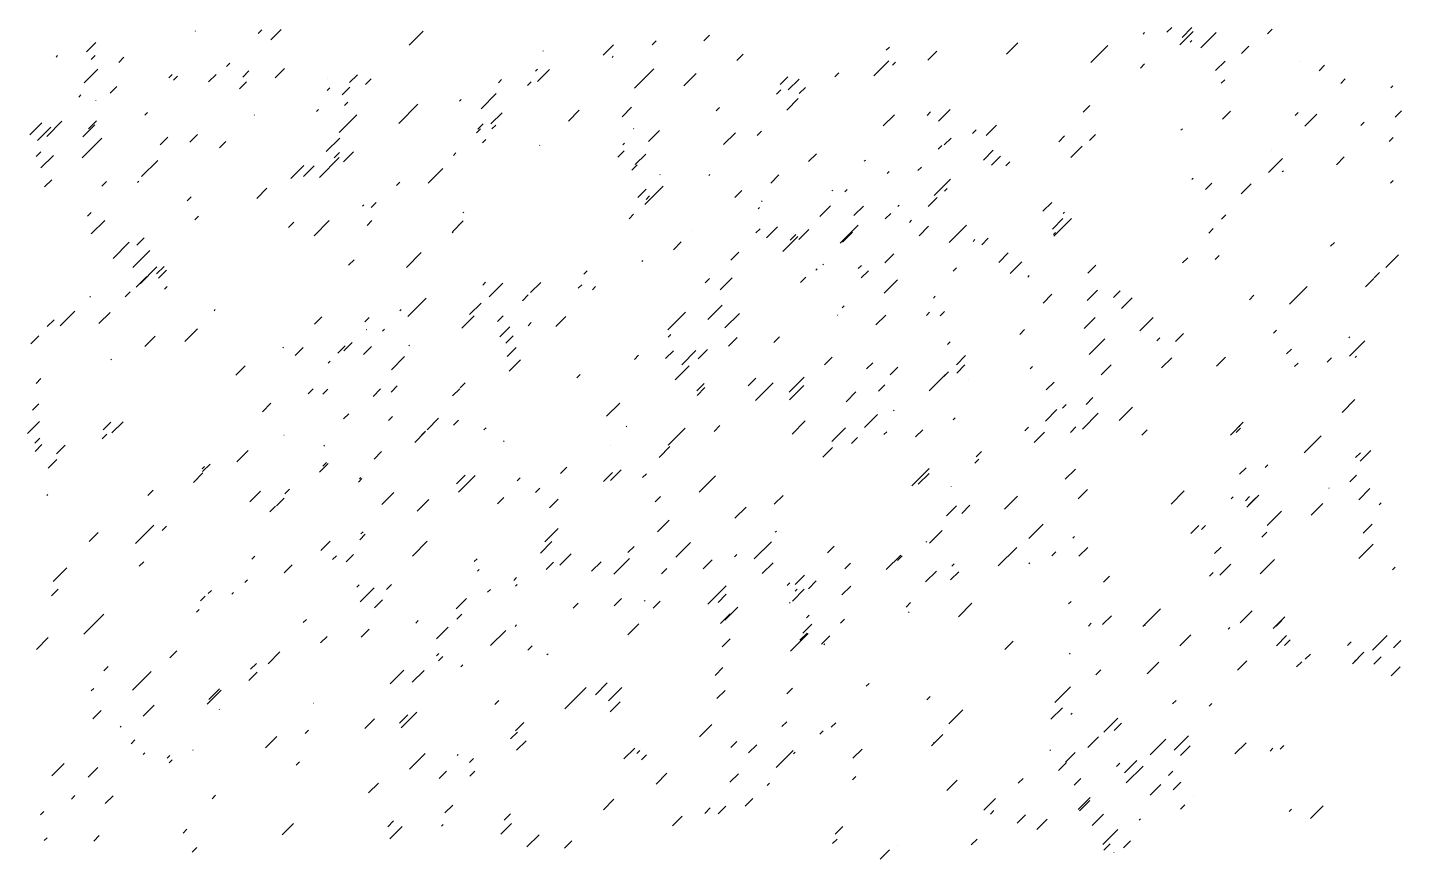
# Model space of a CAD drawing. Header units: millimetres. Extents: x -5080 to 169092, y -130394 to 7197.
# Drawn here: x 8503 to 14273, y -11945 to -8481 of the extents above; entities that cross this region are included whole.
import ezdxf

# ---------------------------------------------------------------- set-up
doc = ezdxf.new("R2010")
doc.units = ezdxf.units.MM
doc.header["$LTSCALE"] = 50
doc.layers.add('pio-Stipple', color=7, linetype='Continuous', lineweight=5)

# ---------------------------------------------------------------- blocks, each defined once
blk = doc.blocks.new('Group')
at = {"layer": 'pio-Stipple', "color": 7, "linetype": 'Continuous', "lineweight": 5, "transparency": 33554687}
for p, q in [((729.5, 16943.5), (727.3, 16941.3)), ((1007, 16947.5), (992.1, 16932.6)), ((1045.4, 16905.6), (1088.3, 16948.5)), ((1626.6, 16883.4), (1685.3, 16942.1)), ((2863.7, 16901.3), (2887.6, 16925.3)), ((4714.3, 16936.5), (4707.9, 16930)), ((4828.3, 16957.6), (4808.2, 16937.4)), ((4862.6, 16885.4), (4917.5, 16940.2)), ((4871.7, 16915.7), (4912.8, 16956.8)), ((4950.4, 16872.4), (5015.1, 16937.1)), ((5229.9, 16930.6), (5249.6, 16950.2)), ((271.4, 16856), (310.6, 16895.2)), ((2187.6, 16857.8), (2189.9, 16860.1)), ((2440.9, 16842), (2483.6, 16884.7)), ((2663.9, 16902.1), (2646.1, 16884.3)), ((3629.6, 16861.9), (3642.9, 16875.3)), ((3842.5, 16858.5), (3804, 16820.1)), ((4134.1, 16845), (4182, 16892.9)), ((4559.9, 16882.5), (4488, 16810.6)), ((4913.1, 16903.1), (4905.7, 16895.7)), ((5152.2, 16879.8), (5121.1, 16848.6)), ((150.3, 16839.6), (144.4, 16833.6)), ((291.6, 16823.6), (308.3, 16840.3)), ((428.8, 16833.4), (406.6, 16811.2)), ((858.7, 16793.3), (872.7, 16807.3)), ((2478.2, 16831.6), (2483.2, 16836.6)), ((3028.2, 16845.5), (3002.1, 16819.4)), ((3640.7, 16818), (3577.8, 16755.1)), ((3655.8, 16799.3), (3668.9, 16812.4)), ((4714.3, 16805.2), (4696.5, 16787.3)), ((5012, 16776.5), (5051.9, 16816.5)), ((5367.2, 16813.4), (5367.4, 16813.6)), ((5470.1, 16799), (5446.9, 16775.9)), ((318.9, 16782.8), (261.1, 16725)), ((631.7, 16760.8), (616.8, 16745.9)), ((652.8, 16752.7), (636.9, 16736.7)), ((815.3, 16760.7), (783.3, 16728.7)), ((927.3, 16749.1), (953.1, 16774.9)), ((1102.9, 16784.7), (1064, 16745.9)), ((1281.5, 16741.8), (1281.8, 16742)), ((1376.3, 16726.9), (1408.8, 16759.4)), ((1466.1, 16741.5), (1443.5, 16718.8)), ((2014.1, 16738.6), (2001.1, 16725.6)), ((2156.3, 16774.1), (2165.1, 16782.9)), ((2214.9, 16780.8), (2165.4, 16731.3)), ((2572.1, 16702.9), (2653.7, 16784.5)), ((2779.9, 16712.9), (2830.8, 16763.7)), ((3215.8, 16750.6), (3183.7, 16718.4)), ((3263.3, 16740.4), (3218.2, 16695.2)), ((3429.8, 16766.8), (3413.3, 16750.3)), ((5036.2, 16723.7), (5050.5, 16738)), ((5537.7, 16722.8), (5556.7, 16741.9)), ((248.2, 16675.1), (238.7, 16665.6)), ((370.3, 16682.5), (398.3, 16710.4)), ((913.2, 16699.6), (942.9, 16729.3)), ((1292.6, 16704.3), (1281.6, 16693.4)), ((1345.1, 16674.4), (1377.1, 16706.4)), ((1991.9, 16679.8), (1928.5, 16616.4)), ((2138.2, 16729.5), (2123.2, 16714.5)), ((3186.6, 16695.2), (3168.4, 16677)), ((3264.3, 16680.4), (3289.9, 16706)), ((5747.6, 16704.5), (5756.3, 16713.2)), ((310.8, 16651.9), (310, 16651.2)), ((1368.3, 16643.7), (1355, 16630.5)), ((1582.2, 16554.6), (1662.9, 16635.3)), ((1844.5, 16654.9), (1838.2, 16648.6)), ((2560, 16622.5), (2520.5, 16583)), ((2929.3, 16621.6), (2914.9, 16607.2)), ((3260.2, 16659.6), (3211.8, 16611.1)), ((4484.2, 16630.4), (4456, 16602.2)), ((168.5, 16564.7), (104.3, 16500.5)), ((279.5, 16532.1), (313, 16565.6)), ((527.7, 16600.4), (516.9, 16589.6)), ((975.7, 16589.4), (977.1, 16590.8)), ((1237.1, 16604.6), (1245.4, 16612.8)), ((1332.9, 16516.2), (1407.1, 16590.4)), ((2016.1, 16599.1), (1969.4, 16552.4)), ((2340, 16610.2), (2294.6, 16564.9)), ((3616.4, 16544.3), (3663.5, 16591.4)), ((3801.1, 16588.5), (3815.6, 16603)), ((3848.5, 16564.7), (3897.5, 16613.6)), ((5041.2, 16572.6), (5075, 16606.3)), ((5359.1, 16600.4), (5346.8, 16588.2)), ((5419.6, 16575), (5387.5, 16542.9)), ((5402.5, 16558.3), (5437.4, 16593.3)), ((5635.6, 16560), (5622, 16546.5)), ((5793, 16607.4), (5766.9, 16581.3)), ((83.7, 16557.7), (33.3, 16507.3)), ((122.1, 16538.5), (66, 16482.4)), ((255.3, 16498), (306.6, 16549.3)), ((737.6, 16508.3), (704.7, 16475.4)), ((1909.1, 16515.9), (1925.1, 16531.8)), ((1937.4, 16552.9), (1915.2, 16530.7)), ((1989.8, 16547.9), (1973.3, 16531.4)), ((2568, 16531.9), (2570, 16533.9)), ((2677, 16525.4), (2630.5, 16478.9)), ((2995.9, 16515.4), (2946.1, 16465.6)), ((3105.8, 16522.6), (3086.9, 16503.7)), ((4006.9, 16527.7), (3991.7, 16512.4)), ((4049.3, 16503.9), (4092.3, 16546.9)), ((4354, 16477.6), (4378.5, 16502.1)), ((4482.2, 16482.6), (4508.4, 16508.8)), ((4866.7, 16525.9), (4873.1, 16532.4)), ((336, 16493), (253.4, 16410.5)), ((580.2, 16464.5), (612.8, 16497.1)), ((856.7, 16479.1), (829.5, 16451.9)), ((1335, 16493), (1278.3, 16436.4)), ((1948.5, 16487.4), (1934.7, 16473.6)), ((2174.5, 16463.2), (2173.3, 16462)), ((2529.7, 16471.3), (2523.8, 16465.4)), ((3862.6, 16462.1), (3846.8, 16446.3)), ((3902, 16493.3), (3873.1, 16464.4)), ((4451.9, 16458.9), (4404.1, 16411.1)), ((5741.5, 16478.6), (5758.2, 16495.3)), ((79.7, 16435.8), (59.5, 16415.6)), ((132.2, 16420.6), (80.3, 16368.7)), ((502.5, 16331.5), (570.5, 16399.6)), ((1332.9, 16411.3), (1249.3, 16327.7)), ((1311.7, 16411), (1334.1, 16433.4)), ((1350.1, 16393), (1392, 16434.9)), ((1822.3, 16430.8), (1812.2, 16420.7)), ((2528.7, 16439.7), (2502.1, 16413.1)), ((2619.5, 16426.4), (2574.8, 16381.8)), ((3335.9, 16427.6), (3303.2, 16394.9)), ((3541.8, 16400.6), (3536.9, 16395.7)), ((4078.6, 16442.6), (4037.2, 16401.2)), ((4071.5, 16379.9), (4108.7, 16417)), ((4148.2, 16393.4), (4131.5, 16376.7)), ((5234.9, 16348.6), (5293.6, 16407.2)), ((5247.1, 16440), (5246.7, 16439.7)), ((5552.8, 16414.5), (5519.6, 16381.3)), ((1129.1, 16323.5), (1183.7, 16378.1)), ((1182.6, 16331.6), (1227.3, 16376.2)), ((1706.3, 16304.3), (1767.7, 16365.7)), ((2583.1, 16380.4), (2561.6, 16358.9)), ((2680, 16340.1), (2678.8, 16338.9)), ((2883.8, 16336.1), (2888.1, 16340.4)), ((3178.5, 16338.9), (3144.2, 16304.6)), ((3633.6, 16345.2), (3641.9, 16353.6)), ((3776.9, 16371.3), (3762.1, 16356.5)), ((5292.5, 16351.3), (5297.3, 16356.1)), ((126.1, 16318.6), (95.5, 16288)), ((355.1, 16310.8), (335.3, 16290.9)), ((491.4, 16311.9), (486.1, 16306.6)), ((1029.2, 16282.3), (986.8, 16239.8)), ((1573.1, 16293.8), (1586.8, 16307.6)), ((2621.5, 16279.2), (2586, 16243.7)), ((2693.1, 16291.3), (2616.3, 16214.5)), ((2993.8, 16243.6), (3023.2, 16272.9)), ((3401.5, 16271.6), (3404.6, 16274.7)), ((3455, 16267.6), (3464.8, 16277.5)), ((3830.3, 16251.8), (3899.4, 16320.8)), ((3874.7, 16270.6), (3885.8, 16281.7)), ((4912, 16319), (4917.5, 16324.5)), ((4970.6, 16277.7), (4996.1, 16303.3)), ((5161.3, 16300.5), (5119.5, 16258.7)), ((5746.5, 16303.9), (5757.4, 16314.8)), ((694.2, 16229.3), (711.3, 16246.4)), ((1429.8, 16207), (1436.2, 16213.5)), ((1466.1, 16202.1), (1487.1, 16223.1)), ((2635.6, 16250.2), (2620.7, 16235.3)), ((3105.8, 16227.1), (3107.9, 16229.2)), ((3805.1, 16206.2), (3843.3, 16244.4)), ((4287.4, 16186.1), (4324.3, 16222.9)), ((290.6, 16180.5), (275.4, 16165.4)), ((726.5, 16150.5), (741.8, 16165.9)), ((1855.6, 16182.7), (1851.7, 16178.8)), ((2549.8, 16154.7), (2568.3, 16173.2)), ((3096.7, 16201.9), (3091.8, 16196.9)), ((3351, 16163.8), (3395.6, 16208.4)), ((3493.3, 16167.8), (3533.5, 16208.1)), ((3625.5, 16154.7), (3648.1, 16177.3)), ((3684, 16211.9), (3678, 16205.9)), ((4326.8, 16111.4), (4371.5, 16156.1)), ((4407.5, 16156.1), (4333.4, 16081.9)), ((4377.2, 16181.7), (4372.6, 16177)), ((5055.3, 16170.5), (5037.1, 16152.3)), ((348.1, 16147.9), (291.4, 16091.3)), ((1119, 16117.3), (1141.5, 16139.8)), ((1227, 16083.3), (1290.7, 16147)), ((1470.1, 16147.2), (1449.2, 16126.3)), ((1807.2, 16095), (1811.6, 16099.4)), ((1808.2, 16100.3), (1853.4, 16145.5)), ((2813.2, 16105), (2812.8, 16104.7)), ((3081.6, 16095.1), (3099.4, 16112.9)), ((3126, 16074.2), (3173, 16121.2)), ((3262.2, 16067.2), (3304.6, 16109.6)), ((3435.8, 16052.1), (3511.6, 16127.9)), ((3488.3, 16098.7), (3445.7, 16056.1)), ((3726.4, 16139.4), (3735.6, 16148.7)), ((3807.1, 16122.8), (3767.4, 16083.1)), ((3893.9, 16055), (3966.3, 16127.4)), ((4339.9, 16096.9), (4332.2, 16089.1)), ((5002.8, 16113), (4984.3, 16094.4)), ((451, 16056.2), (383, 15988.2)), ((513.6, 16074.6), (482.2, 16043.2)), ((2736.5, 16024.6), (2769, 16057.1)), ((3195.6, 16017.7), (3258.7, 16080.7)), ((3250.1, 16088.7), (3226.5, 16065.1)), ((3993.8, 16059.7), (4001.3, 16067.2)), ((4057.4, 16072.5), (4030.6, 16045.7)), ((5511.4, 16055.5), (5495.4, 16039.5)), ((537.8, 16021.9), (465.5, 15949.6)), ((1395.5, 15982.8), (1372, 15959.4)), ((1677, 16012.8), (1614.7, 15950.5)), ((3011, 16014), (2977.3, 15980.3)), ((3661.8, 16007.9), (3622.8, 15968.9)), ((4101.8, 15971.3), (4141.7, 16011.2)), ((4873.7, 15969), (4895.7, 15991.1)), ((5009.9, 15983.1), (5027.6, 16000.8)), ((5779.8, 16002.8), (5727.2, 15950.2)), ((496.4, 15881.4), (567.2, 15952.3)), ((565, 15922.7), (597, 15954.7)), ((574.1, 15905.6), (606.7, 15938.2)), ((2373.2, 15936.4), (2359, 15922.2)), ((2607.3, 15978.9), (2603.3, 15974.9)), ((3339.9, 15944.5), (3334.1, 15938.8)), ((3363.1, 15960.8), (3366.1, 15963.7)), ((3525.6, 15958.6), (3512.1, 15945.1)), ((3524.6, 15906.5), (3554.2, 15936.1)), ((3911, 15934.7), (3924.9, 15948.6)), ((4150.2, 15924.7), (4198.6, 15973.2)), ((4509.4, 15959.5), (4475.6, 15925.7)), ((5701.1, 15929.3), (5677.8, 15906)), ((480.2, 15867.3), (525.1, 15912.2)), ((610.4, 15870.8), (598.2, 15858.6)), ((1947.4, 15888), (1935.9, 15876.4)), ((1962.5, 15827), (2019.7, 15884.2)), ((2179.5, 15887.6), (2136.2, 15844.3)), ((2351, 15877.8), (2336.3, 15863.1)), ((2395.4, 15855.9), (2409.2, 15869.6)), ((2886.8, 15904), (2868.9, 15886.1)), ((2932.3, 15856.2), (2982, 15905.9)), ((3291.5, 15909.1), (3268.9, 15886.5)), ((3676.9, 15898.7), (3620.5, 15842.2)), ((4229.9, 15916.3), (4223.5, 15909.9)), ((5397.4, 15870.5), (5322.7, 15795.8)), ((5641.6, 15869.3), (5676.6, 15904.4)), ((288.5, 15827.5), (286, 15825)), ((455, 15847.6), (434.3, 15826.9)), ((1698.2, 15821.1), (1621.2, 15744.1)), ((2101.8, 15810.6), (2126.2, 15835.1)), ((3827.3, 15821.6), (3835.5, 15829.8)), ((4324.7, 15837.3), (4288.2, 15800.8)), ((4473.1, 15810.8), (4516.6, 15854.4)), ((4612.3, 15852.6), (4583.3, 15823.6)), ((4661.8, 15822), (4617.6, 15777.8)), ((5154.2, 15814.6), (5173.5, 15833.8)), ((222.9, 15766.6), (160.8, 15704.5)), ((370.3, 15761.5), (323.3, 15714.5)), ((812.2, 15773), (807.3, 15768.1)), ((1593.2, 15774), (1587.4, 15768.2)), ((1928.2, 15800), (1880.2, 15752)), ((2786.9, 15762.5), (2712.2, 15687.7)), ((2940.3, 15791.8), (2880.1, 15731.5)), ((3013, 15757.5), (2951.9, 15696.4)), ((3426.7, 15750.8), (3424.3, 15748.5)), ((3443.8, 15780.2), (3453, 15789.3)), ((3798, 15749), (3810.7, 15761.7)), ((3855.5, 15747), (3874, 15765.4)), ((135.1, 15730.4), (106.6, 15701.9)), ((1259.2, 15742.5), (1228.4, 15711.7)), ((1458, 15740.6), (1439.7, 15722.3)), ((1847.5, 15695.8), (1898.8, 15747.1)), ((1996.8, 15723.8), (2020.3, 15747.2)), ((2006.9, 15658.5), (2049.1, 15700.7)), ((2139.1, 15718.5), (2126.3, 15705.7)), ((2242, 15702.8), (2283.7, 15744.4)), ((3586.1, 15708.8), (3627.7, 15750.4)), ((4506.4, 15739.5), (4460.6, 15693.7)), ((4750.6, 15740.3), (4694, 15683.7)), ((38.3, 15630.1), (70.6, 15662.4)), ((559.9, 15661.7), (516.6, 15618.3)), ((737.5, 15691.9), (684.7, 15639)), ((1352.1, 15600.7), (1386.6, 15635.3)), ((1447.9, 15690.3), (1445.9, 15688.3)), ((1514.5, 15682.3), (1523.3, 15691.1)), ((2063.4, 15662.8), (2032.5, 15631.9)), ((2725.4, 15668), (2714.3, 15656.9)), ((2967.6, 15619.9), (3003.4, 15655.8)), ((3181.5, 15658.8), (3157.8, 15635.2)), ((3897.9, 15637.8), (3886.8, 15626.7)), ((4190.5, 15669.2), (4210.6, 15689.3)), ((4482.1, 15584.9), (4547.4, 15650.1)), ((4765.7, 15642), (4777.7, 15654.1)), ((4877.7, 15672.8), (4843.8, 15639)), ((5268.2, 15687.1), (5255, 15673.9)), ((5571.9, 15655), (5576.3, 15659.4)), ((5638.5, 15641.5), (5574.1, 15577)), ((1098.8, 15615.6), (1096.2, 15613.1)), ((1148.2, 15580.5), (1181.2, 15613.5)), ((1326.8, 15590.6), (1357.8, 15621.6)), ((1468.1, 15618.3), (1435.1, 15585.3)), ((1625.5, 15621.7), (1628.1, 15624.3)), ((2075.5, 15614.4), (2037.3, 15576.1)), ((2572, 15564.3), (2589.3, 15581.6)), ((2703.2, 15567.4), (2736, 15600.2)), ((2830.3, 15601.1), (2770.8, 15541.5)), ((2878.8, 15605.3), (2840.2, 15566.8)), ((3924.1, 15541.4), (3962.8, 15580)), ((5330.8, 15607.4), (5310.3, 15587)), ((5598.2, 15572.3), (5603.5, 15577.6)), ((376.3, 15565.2), (373.2, 15562)), ((898, 15498), (937.5, 15537.5)), ((1294.5, 15556.1), (1286.1, 15547.6)), ((1607.3, 15575.9), (1551.6, 15520.1)), ((2093.7, 15562.7), (2046, 15515)), ((2743.5, 15478.8), (2801.9, 15537.1)), ((3370.2, 15541.2), (3402.1, 15573.1)), ((3573, 15549.8), (3547, 15523.8)), ((3645.6, 15499.9), (3677.4, 15531.6)), ((3959.5, 15540.7), (3925.1, 15506.4)), ((4233.9, 15524.9), (4243.5, 15534.5)), ((4574, 15541.7), (4532, 15499.7)), ((4828.2, 15570.8), (4785.8, 15528.4)), ((5015.9, 15535.3), (5054.2, 15573.5)), ((5343.9, 15534), (5358.8, 15548.9)), ((5499.3, 15570.1), (5481.4, 15552.2)), ((79.6, 15483.3), (59.7, 15463.5)), ((1861.6, 15466.1), (1839.7, 15444.1)), ((2329.8, 15486.6), (2343.6, 15500.4)), ((2864.6, 15462.9), (2833.7, 15432)), ((3049.3, 15452.5), (3082.1, 15485.2)), ((3080.6, 15391.1), (3155.2, 15465.8)), ((3285.4, 15490.1), (3221.8, 15426.5)), ((3877.7, 15500.2), (3809.9, 15432.4)), ((3870.7, 15492.8), (3890.3, 15512.4)), ((3973.6, 15478.4), (3973.5, 15478.3)), ((4333.8, 15469), (4301.3, 15436.5)), ((1222.9, 15439.9), (1202.3, 15419.3)), ((1264.3, 15418), (1285, 15438.8)), ((1475.1, 15409), (1506.5, 15440.3)), ((1550.8, 15427.2), (1576.2, 15452.5)), ((1838.4, 15440.9), (1808, 15410.5)), ((2835.4, 15413.2), (2867.8, 15445.6)), ((3222.8, 15394.1), (3283.7, 15454.9)), ((3502.3, 15427.5), (3461.2, 15386.4)), ((3597.2, 15431.2), (3623.6, 15457.6)), ((71.5, 15377.3), (44.8, 15350.6)), ((1010, 15344.4), (1045.3, 15379.7)), ((2454.9, 15325.4), (2510.2, 15380.6)), ((3662.8, 15351.3), (3660.3, 15348.8)), ((4298.5, 15305.3), (4346.3, 15353.1)), ((4370.1, 15359.4), (4385.4, 15374.7)), ((4497.3, 15403.5), (4468.6, 15374.8)), ((4663.8, 15363.9), (4607.6, 15307.8)), ((5543.7, 15341.5), (5597.5, 15395.4)), ((74.6, 15303.5), (23.6, 15252.5)), ((342, 15268.7), (373.4, 15300.2)), ((378.3, 15255.7), (424.9, 15302.3)), ((1372.2, 15336), (1350.8, 15314.6)), ((1556.9, 15324.9), (1540, 15308)), ((1701.2, 15269), (1749.1, 15316.9)), ((1812.2, 15287.9), (1832.9, 15308.6)), ((3233.9, 15250.7), (3288.7, 15305.6)), ((3537.6, 15278), (3592.9, 15333.3)), ((3911, 15311), (3918.7, 15318.6)), ((4452.9, 15270.9), (4519.8, 15337.9)), ((5074.4, 15246.7), (5128.7, 15300.9)), ((75.6, 15234), (54.1, 15212.5)), ((357.1, 15250.2), (337, 15230.1)), ((1100.8, 15246.3), (1100.1, 15245.7)), ((1692.1, 15258), (1650, 15215.9)), ((1678, 15245.5), (1695.3, 15262.8)), ((1949.4, 15277.5), (1940.3, 15268.4)), ((2537.7, 15280.7), (2540.6, 15283.6)), ((2784.9, 15276.1), (2713.3, 15204.5)), ((2907, 15261.7), (2931.3, 15286)), ((3401.4, 15219.5), (3458.4, 15276.5)), ((3508.4, 15236), (3482.9, 15210.5)), ((3631.5, 15260.4), (3619.8, 15248.6)), ((3752.6, 15238.4), (3783.3, 15269.1)), ((4210.7, 15264.6), (4226.4, 15280.3)), ((4293.4, 15258.9), (4250.4, 15215.9)), ((4402.4, 15257.6), (4425.2, 15280.4)), ((4724.3, 15268.4), (4702.5, 15246.6)), ((5116.8, 15275.4), (5098.9, 15257.5)), ((5110.8, 15281.7), (5115.5, 15286.4)), ((5384.2, 15172.1), (5455.7, 15243.6)), ((56.4, 15178.1), (84.5, 15206.2)), ((145.2, 15167.1), (181.7, 15203.6)), ((902, 15134.6), (949.5, 15182.1)), ((1271.3, 15203.9), (1267.7, 15200.3)), ((1479.2, 15145.7), (1510.3, 15176.8)), ((2025.1, 15222.1), (2023, 15220)), ((2473.1, 15201.9), (2472.3, 15201.2)), ((2675.9, 15152.8), (2721.1, 15198)), ((3363.1, 15153.8), (3403.1, 15193.8)), ((4006.9, 15155.7), (4028.8, 15177.6)), ((5664.7, 15181.3), (5619.7, 15136.3)), ((146.2, 15144.1), (109.9, 15107.7)), ((790, 15124.9), (758.6, 15093.5)), ((1286.4, 15127), (1249.6, 15090.1)), ((1264.2, 15116.3), (1278.7, 15130.8)), ((4001.8, 15128.4), (4018.4, 15145)), ((5231.8, 15122.1), (5219.8, 15110.1)), ((5620.3, 15172.4), (5600.2, 15152.2)), ((720.4, 15047.8), (760, 15087.5)), ((756.7, 15104.1), (766.4, 15113.8)), ((1427.7, 15063.6), (1413.3, 15049.2)), ((1422.7, 15067.7), (1417.6, 15062.7)), ((1825.3, 15041.8), (1860.9, 15077.4)), ((1904, 15077.3), (1833.5, 15006.8)), ((2091.7, 15066.6), (2079.5, 15054.5)), ((2288.4, 15111.9), (2261.8, 15085.3)), ((2442.8, 15051), (2480.6, 15088.8)), ((2472.1, 15055.9), (2516.8, 15100.7)), ((2606.3, 15067.8), (2622.4, 15083.9)), ((2912, 15075.4), (2843.9, 15007.3)), ((3737.4, 15033.8), (3809, 15105.4)), ((3809.1, 15085.6), (3764, 15040.5)), ((4381.2, 15061.1), (4423.6, 15103.5)), ((5112.8, 15082), (5140.2, 15109.4)), ((5604.2, 15078.5), (5576.1, 15050.5)), ((550.8, 15015.1), (528.5, 14992.8)), ((957.5, 14966.1), (1002.6, 15011.2)), ((1103.8, 14999.2), (1124.1, 15019.5)), ((1511.4, 14955), (1562.3, 15005.8)), ((2175.4, 15024.2), (2157.2, 15005.9)), ((3901.9, 15029.4), (3902.6, 15030)), ((4434.7, 14978.3), (4473.9, 15017.5)), ((4880.7, 15011.9), (4825.6, 14956.8)), ((5487.1, 15022.3), (5489.3, 15024.5)), ((5613.3, 14975.2), (5660.2, 15022.2)), ((108.9, 14997), (104.4, 14992.6)), ((1041.2, 14924.7), (1065.1, 14948.6)), ((1069.5, 14950), (1101.4, 14981.8)), ((1708.2, 14975.6), (1659.9, 14927.3)), ((1997.8, 14957.9), (2023.8, 14983.9)), ((2214.8, 14940.9), (2251.2, 14977.3)), ((2682, 14988.8), (2659, 14965.8)), ((3041.2, 14944.3), (2994.1, 14897.3)), ((3159.2, 14956), (3195.9, 14992.6)), ((3882.7, 14906.8), (3925, 14949.1)), ((3946.3, 14917.6), (3980.3, 14951.5)), ((4125.9, 14936), (4180, 14990.1)), ((5085.5, 14986.9), (5077.3, 14978.7)), ((5138, 14971), (5155.2, 14988.2)), ((5143, 14944), (5193.4, 14994.4)), ((5181.4, 14982.7), (5150.9, 14952.1)), ((5461.9, 14959.3), (5413.4, 14910.8)), ((5699, 14953.8), (5707.6, 14962.4)), ((2718.3, 14889.7), (2668.8, 14840.3)), ((5228.8, 14866.4), (5289.5, 14927.1)), ((282.4, 14799.7), (320.3, 14837.6)), ((477.2, 14790.7), (554.4, 14867.9)), ((589.2, 14846), (607, 14863.8)), ((1441.8, 14830.3), (1418.5, 14807)), ((1432.7, 14840.6), (1423.4, 14831.3)), ((2195.6, 14797.7), (2252.5, 14854.6)), ((3163.3, 14838.7), (3168.1, 14843.5)), ((3864.6, 14846.4), (3811, 14792.8)), ((4228.8, 14812.8), (4288.3, 14872.3)), ((4907.9, 14832.9), (4941.3, 14866.3)), ((4969.5, 14866.7), (4952.5, 14849.8)), ((5227.8, 14838.4), (5206.9, 14817.6)), ((5631.4, 14834), (5669.3, 14871.9)), ((1294.5, 14801), (1255.5, 14762)), ((1639.6, 14738.2), (1702.3, 14800.9)), ((2225.8, 14799), (2177.1, 14750.2)), ((2544.7, 14753.2), (2570.3, 14778.8)), ((2745.5, 14734.1), (2807.5, 14796.1)), ((3147.1, 14798.9), (3075.4, 14727.1)), ((3383.2, 14752.1), (3410.6, 14779.5)), ((3800, 14800.3), (3796, 14796.3)), ((4099.7, 14696.9), (4177.3, 14774.5)), ((4413.5, 14813.5), (4419.9, 14819.9)), ((4438.7, 14738.2), (4475.4, 14774.9)), ((5035.1, 14775.8), (5008.3, 14749.1)), ((5613.2, 14728.1), (5674.1, 14788.9)), ((511.5, 14714.4), (492.6, 14695.6)), ((978.7, 14738.7), (966, 14726)), ((1304.6, 14723.8), (1320.7, 14739.9)), ((1361.1, 14713.9), (1392.7, 14745.5)), ((1912, 14727.5), (1899.8, 14715.3)), ((2201.6, 14682.6), (2232.2, 14713.2)), ((2306.6, 14747.6), (2259.4, 14700.4)), ((2392.3, 14674.5), (2431.8, 14714)), ((2551.8, 14728.2), (2486.1, 14662.5)), ((2898.9, 14723.3), (2860.6, 14685)), ((2991.7, 14735.8), (3001.4, 14745.5)), ((3690, 14742.4), (3629.3, 14681.7)), ((3676.9, 14719.8), (3696.1, 14739.1)), ((4341.8, 14756.8), (4324.7, 14739.7)), ((5259.1, 14724.2), (5199.1, 14664.3)), ((131, 14631.1), (189.2, 14689.3)), ((1135.1, 14701.2), (1101.8, 14667.9)), ((1920.1, 14682.2), (1912.9, 14675)), ((2708.2, 14686.1), (2685.9, 14663.8)), ((3154.2, 14710.2), (3109, 14665)), ((3247, 14618.9), (3286.7, 14658.7)), ((3454.9, 14684.5), (3479.1, 14708.8)), ((3794.9, 14630.1), (3840.5, 14675.7)), ((3899.9, 14638.3), (3934.1, 14672.5)), ((3914, 14705.4), (3904.9, 14696.3)), ((4231.8, 14709.5), (4227.9, 14705.5)), ((5002.8, 14669), (4987.3, 14653.5)), ((5076.4, 14704.1), (5030.3, 14658)), ((5765.6, 14691.2), (5755.2, 14680.8)), ((125, 14571.5), (152.3, 14598.8)), ((947.4, 14638.8), (936.7, 14628.1)), ((1415.6, 14617.6), (1406, 14608.1)), ((1420.6, 14546.5), (1479.3, 14605.2)), ((1551.8, 14619.5), (1530.8, 14598.5)), ((1955.4, 14586.5), (1967.1, 14598.2)), ((2065.4, 14636), (2077.5, 14648.1)), ((2079.5, 14619.6), (2072.1, 14612.2)), ((2879.7, 14536.4), (2957.4, 14614.1)), ((3213.7, 14614.8), (3224.5, 14625.5)), ((3285.3, 14599.1), (3235.3, 14549.1)), ((3247, 14590.5), (3255.3, 14598.8)), ((3335.8, 14634.5), (3302.6, 14601.2)), ((3480.1, 14612.4), (3443.2, 14575.5)), ((4566.8, 14653.7), (4542.1, 14629)), ((749.6, 14550.3), (769.9, 14570.5)), ((782.9, 14581.5), (795.9, 14594.5)), ((881.8, 14578.4), (888.7, 14585.3)), ((1481.1, 14521.1), (1514.7, 14554.7)), ((1866.6, 14559.8), (1823.4, 14516.6)), ((2335.8, 14540.8), (2314.5, 14519.5)), ((2487.2, 14530.1), (2518.1, 14561)), ((2613.3, 14549.1), (2616.9, 14552.6)), ((2679.9, 14548.8), (2650.6, 14519.5)), ((2923.1, 14544.2), (2956.9, 14578.1)), ((3225.8, 14544), (3222.6, 14540.8)), ((3731.3, 14542.9), (3713, 14524.5)), ((3932.1, 14483.9), (3988.8, 14540.6)), ((4395.3, 14538.1), (4405.2, 14548)), ((343.9, 14494.1), (260, 14410.2)), ((744.5, 14514.7), (733.1, 14503.2)), ((1826.2, 14473.5), (1847, 14494.2)), ((2974.5, 14496.4), (2933.4, 14455.2)), ((3006.8, 14524.4), (2951.3, 14468.9)), ((3305.5, 14490.5), (3294.1, 14479.1)), ((3725.3, 14504.6), (3722.3, 14501.6)), ((4574.9, 14488.2), (4537.2, 14450.5)), ((4780.8, 14517.3), (4706.8, 14443.3)), ((5114.8, 14457.7), (5165.8, 14508.8)), ((5302.4, 14483), (5254.1, 14434.7)), ((1194.6, 14472.3), (1181.3, 14459)), ((1458.9, 14431.8), (1425.2, 14398)), ((1653.7, 14457.3), (1663.9, 14467.5)), ((1741.5, 14391), (1789.9, 14439.4)), ((2032.1, 14426.5), (1967.9, 14362.3)), ((2077.5, 14449.1), (2070.8, 14442.4)), ((2544.7, 14408.2), (2590.1, 14453.6)), ((3279.3, 14414.2), (3317, 14451.9)), ((3453.8, 14473.2), (3436.8, 14456.2)), ((4478, 14444.3), (4489.9, 14456.2)), ((4716.2, 14446.2), (4716.6, 14446.6)), ((5071.4, 14438), (5064.7, 14431.4)), ((5290.3, 14468.2), (5266.7, 14444.6)), ((110.8, 14396.4), (61.1, 14346.7)), ((1254.1, 14373.8), (1281.3, 14401)), ((2973.5, 14390.3), (2940.6, 14357.3)), ((3227.8, 14339.7), (3302.1, 14414)), ((3267.2, 14384.9), (3297.4, 14415.1)), ((3357, 14368.7), (3392.2, 14404)), ((3371.1, 14369.4), (3367.6, 14365.9)), ((4162.2, 14381.3), (4127, 14346.1)), ((4907.9, 14408.3), (4861.5, 14361.9)), ((5310.5, 14404.4), (5267.9, 14361.8)), ((5301.4, 14362.7), (5325.2, 14386.4)), ((5340.8, 14368.4), (5340.4, 14368)), ((5566.8, 14362.5), (5582.1, 14377.8)), ((5671.7, 14343.6), (5732.9, 14404.8)), ((5759.5, 14353.6), (5790.2, 14384.2)), ((650.7, 14341), (621.3, 14311.6)), ((1083.6, 14336.7), (1033.5, 14286.7)), ((1750.6, 14330), (1740.6, 14320)), ((1767.7, 14316.9), (1749.5, 14298.7)), ((2142.1, 14361.3), (2124.9, 14344.1)), ((2209.7, 14328), (2204.8, 14323.2)), ((4398.3, 14327.1), (4402.1, 14330.9)), ((5410.4, 14326.9), (5388.6, 14305.1)), ((5635.4, 14334.7), (5586.7, 14286)), ((5708.1, 14315.7), (5676.4, 14284)), ((343.9, 14256.6), (362, 14274.7)), ((542.7, 14253.9), (464.6, 14175.8)), ((987.7, 14251), (953.3, 14216.6)), ((960.5, 14263.7), (984.7, 14287.9)), ((1604.2, 14260.1), (1546.8, 14202.7)), ((1689, 14258.1), (1639.5, 14208.6)), ((1851.5, 14281.6), (1842.6, 14272.8)), ((2911, 14237.5), (2943.8, 14270.3)), ((4509.3, 14239.4), (4530.3, 14260.4)), ((4773.7, 14293.4), (4724.5, 14244.3)), ((5103.6, 14258.8), (5143, 14298.2)), ((5351.9, 14272.8), (5374.1, 14295)), ((5588, 14287.8), (5601.3, 14301.1)), ((5749.4, 14235.5), (5787.2, 14273.3)), ((2457.9, 14205.6), (2408.1, 14155.8)), ((3545.7, 14191.9), (3557.6, 14203.9)), ((301.5, 14182.7), (291.4, 14172.6)), ((777.8, 14116.7), (836.7, 14175.5)), ((784.9, 14135.6), (830.2, 14180.9)), ((2280.3, 14097.5), (2368.9, 14186.1)), ((2519.4, 14186.4), (2463.7, 14130.7)), ((2918, 14139.8), (2952.6, 14174.3)), ((3211.7, 14159.8), (3235.3, 14183.5)), ((3814.1, 14149.3), (3799.4, 14134.7)), ((4337.8, 14123.7), (4403.4, 14189.3)), ((332.8, 14090.7), (297.9, 14055.8)), ((555.8, 14112.8), (509.6, 14066.6)), ((830.3, 14096), (828.6, 14094.3)), ((1223.8, 14121.2), (1224, 14121.4)), ((1658.7, 14083.4), (1592.5, 14017.2)), ((1985.7, 14115.3), (2002.5, 14132.2)), ((2512.4, 14127), (2470.4, 14085.1)), ((3891.8, 14033.9), (3950.6, 14092.7)), ((4369, 14101.7), (4321, 14053.7)), ((4404.4, 14073.9), (4409.7, 14079.2)), ((4831.2, 14117.4), (4846.1, 14132.2)), ((4996.7, 14119.1), (4985.7, 14108.2)), ((416.6, 14024.3), (412.6, 14020.4)), ((1439.7, 14014.8), (1480.2, 14055.2)), ((1620.4, 14071.5), (1585.2, 14036.4)), ((2072.4, 14004.6), (2108.3, 14040.4)), ((2845.4, 13979.5), (2897.1, 14031.2)), ((3191.5, 14022.5), (3211.8, 14042.8)), ((3398.3, 14019.5), (3417.3, 14038.4)), ((4543.6, 13999.6), (4602.5, 14058.5)), ((4587, 14006.5), (4617.2, 14036.8)), ((458.9, 13950.8), (474.7, 13966.6)), ((1070.4, 13981.6), (1022.8, 13933.9)), ((1189.5, 13993.2), (1204, 14007.7)), ((2080.5, 13999), (2052.1, 13970.5)), ((2077.5, 13923.8), (2116.8, 13963.1)), ((3365, 14005.1), (3350.6, 13990.7)), ((3819.1, 13941.9), (3866.8, 13989.6)), ((4520.4, 13979.7), (4475.7, 13935)), ((4802.9, 13969.5), (4737.8, 13904.3)), ((4838.2, 13923.8), (4898.5, 13984.1)), ((509.4, 13905.3), (515.8, 13911.7)), ((719.3, 13924.4), (717.3, 13922.4)), ((1627.4, 13843.2), (1693.1, 13908.9)), ((1828.2, 13901.3), (1831.6, 13904.7)), ((2527.5, 13886.6), (2573.3, 13932.3)), ((2595.1, 13922.4), (2581.8, 13909)), ((2977.5, 13934.7), (3002.6, 13959.7)), ((3051.2, 13911.7), (3086.1, 13946.6)), ((3238.9, 13922), (3167, 13850.2)), ((3247, 13915.3), (3239.5, 13907.9)), ((3489.1, 13889.5), (3528, 13928.4)), ((3827.2, 13952.8), (3830.7, 13956.2)), ((4319.6, 13924.4), (4316.8, 13921.7)), ((4422.5, 13913.9), (4381.6, 13873)), ((4864.5, 13900.5), (4905.2, 13941.2)), ((5140, 13954.3), (5093.5, 13907.8)), ((5253, 13931.5), (5240.8, 13919.3)), ((5283.2, 13927.6), (5298.6, 13943)), ((125.9, 13815.9), (178.1, 13868.1)), ((278.3, 13809.9), (319.2, 13850.7)), ((621.4, 13901.1), (610.5, 13890.2)), ((630.5, 13883), (618.5, 13871)), ((1165.3, 13874.9), (1151.6, 13861.2)), ((1895.8, 13888), (1879.3, 13871.4)), ((2602.2, 13883.3), (2622.6, 13903.7)), ((4386.2, 13871.6), (4353.2, 13838.6)), ((4610.2, 13868.9), (4596.6, 13855.3)), ((4630.4, 13829), (4681.4, 13880)), ((4637.4, 13786.6), (4707.6, 13856.8)), ((1751.5, 13804.6), (1782.9, 13836)), ((1880.7, 13814.6), (1902.2, 13836.1)), ((2662.7, 13781.5), (2708.1, 13826.9)), ((2972.5, 13788.6), (3008.5, 13824.6)), ((3487.1, 13798.5), (3501.1, 13812.5)), ((3927.1, 13797.9), (3883.5, 13754.3)), ((4204.5, 13805.3), (4184, 13784.7)), ((4418.5, 13777.3), (4446.2, 13805.1)), ((4814, 13816.7), (4833.4, 13836.1)), ((4866.5, 13789.9), (4833.6, 13757)), ((222.8, 13732.7), (208, 13717.9)), ((383.2, 13732.4), (350.1, 13699.3)), ((799, 13719.7), (813.4, 13734.1)), ((1497.2, 13785.7), (1455.4, 13743.9)), ((3129.9, 13775.2), (3139.5, 13784.8)), ((4782.7, 13779.8), (4737, 13734.1)), ((1809, 13693.1), (1776.6, 13660.6)), ((2441.7, 13673.6), (2486.1, 13718)), ((2890.7, 13681.1), (2867.1, 13657.5)), ((2955.3, 13689), (2923.1, 13656.8)), ((3069.4, 13720.4), (3037.4, 13688.4)), ((4088.5, 13721.2), (4038.7, 13671.4)), ((4486.1, 13725.2), (4434.7, 13673.8)), ((4440.7, 13668.5), (4484.3, 13712.2)), ((4864.5, 13675.4), (4883, 13693.9)), ((4919, 13727.7), (4919.2, 13727.9)), ((5330.6, 13675.2), (5321.5, 13666)), ((5410.4, 13636.2), (5464, 13689.8)), ((91.6, 13666), (77.7, 13652)), ((1092.6, 13568.5), (1140.4, 13616.4)), ((1560.8, 13626.6), (1536.3, 13602.1)), ((2055.2, 13616.3), (2010.6, 13571.6)), ((2025, 13630), (2051.8, 13656.8)), ((2772.7, 13646.7), (2732.5, 13606.6)), ((4067.3, 13655.2), (4081.8, 13669.6)), ((4213.6, 13651.6), (4179.3, 13617.3)), ((4305.4, 13633.4), (4262, 13589.9)), ((4541.6, 13654.7), (4493.7, 13606.9)), ((4691.9, 13629.9), (4696.9, 13634.9)), ((324.7, 13565), (301.6, 13541.9)), ((676.9, 13575.5), (693.3, 13591.9)), ((1544.7, 13551.6), (1596.5, 13603.4)), ((1762.6, 13604.6), (1769.3, 13611.3)), ((2120.8, 13517.2), (2172.3, 13568.6)), ((3414.4, 13570.5), (3446.9, 13602.9)), ((4602.1, 13590.1), (4539.2, 13527.1)), ((105.7, 13556.1), (93.4, 13543.7)), ((734.4, 13514.6), (715.2, 13495.5)), ((2309.5, 13542.9), (2278.6, 13511.9)), ((3404.4, 13531.2), (3423.6, 13550.4)), ((3643.5, 13505.3), (3603.6, 13465.4)), ((3675.8, 13524.9), (3675.4, 13524.5)), ((4010.8, 13550), (3986.5, 13525.6)), ((4569.8, 13529.7), (4543.5, 13503.4)), ((4625.3, 13513), (4655.6, 13543.3)), ((4584.9, 13494.6), (4585.3, 13494.9))]:
    blk.add_line(p, q, dxfattribs=at)
blk = doc.blocks.new('obj-00')
at = {"layer": 'pio-Stipple', "color": 7, "transparency": 33554687}
blk.add_blockref('Group', (0, 0), dxfattribs=at)

msp = doc.modelspace()

# ---------------------------------------------------------------- block references
at = {"layer": 'pio-Stipple', "color": 7, "transparency": 33554687}
msp.add_blockref('obj-00', (8479.6, -25438.8), dxfattribs=at)

doc.saveas('drawing.dxf')
